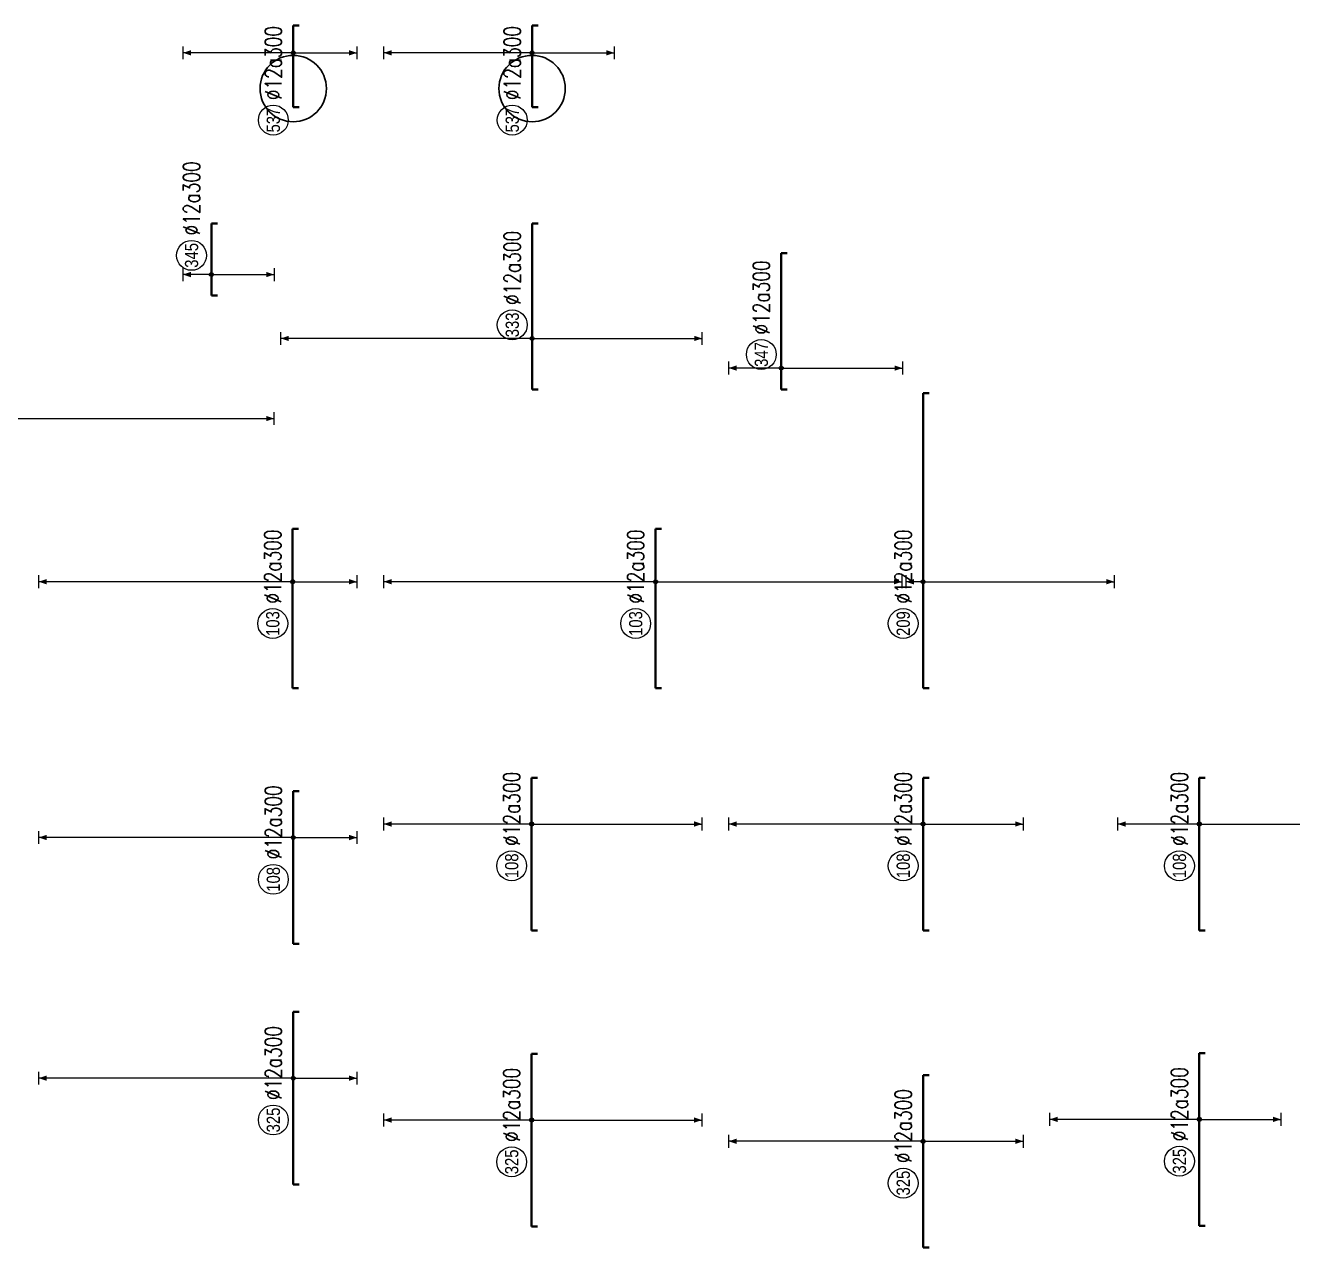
# Model space of a CAD drawing. Header units: millimetres. Extents: x -415354 to 883813, y -531490 to 486716.
# Drawn here: x 161150 to 199350, y -313760 to -276930 of the extents above; entities that cross this region are included whole.
import ezdxf
from ezdxf.enums import TextEntityAlignment as Align

# ---------------------------------------------------------------- set-up
doc = ezdxf.new("R2010")
doc.units = ezdxf.units.MM
doc.header["$MEASUREMENT"] = 0
doc.layers.add('kata_Highlight', color=2, linetype='Continuous')
for name, color, linetype, lineweight in [('NDC_S_DIM', 1, 'Continuous', 15), ('NDC_S_REBAR', 4, 'Continuous', 35), ('NDC_S_VN TEXT', 7, 'Continuous', 20)]:
    doc.layers.add(name, color=color, linetype=linetype, lineweight=lineweight)
doc.styles.add('ARIAL', font='arial.ttf', dxfattribs={"width": 0.8})
doc.styles.add('NDC_EN TXT', font='romans.shx', dxfattribs={"width": 0.8})

# ---------------------------------------------------------------- blocks, each defined once
blk = doc.blocks.new('*U438')
h = blk.add_hatch(color=6)
edge = h.paths.add_edge_path()
edge.add_arc((-2.99, 0), 0.3, 0, 360)
at = {"layer": 'NDC_S_DIM', "color": 8}
for q in [(-2.99, 27.75), (-2.99, -42.4)]:
    blk.add_line((-2.99, 0), q, dxfattribs=at)
for points in [[(-3.99, 27.75, 0.2, 0.2, 0), (-1.99, 27.75, 0, 0, 0)], [(-3.99, -42.4, 0.2, 0.2, 0), (-1.99, -42.4, 0, 0, 0)]]:
    blk.add_lwpolyline(points, format="xyseb", dxfattribs=at)
at = {"layer": 'NDC_S_DIM'}
blk.add_circle((-13.88, 3), 2.25, dxfattribs=at)
at = {"layer": 'NDC_S_DIM', "color": 6}
blk.add_circle((-2.99, 0), 0.3, dxfattribs=at)
at = {"layer": 'NDC_S_DIM', "color": 8}
for points in [[(-3.39, 26.55), (-2.99, 27.75), (-2.59, 26.55)], [(-3.39, -41.2), (-2.99, -42.4), (-2.59, -41.2)]]:
    blk.add_solid(points, dxfattribs=at)
at = {"layer": 'NDC_S_REBAR'}
for p, q in [((0, 0), (-9.11, 0)), ((-9.11, 0), (-9.11, -0.9)), ((0, 0), (1.24, 0)), ((1.24, 0), (1.24, -0.9)), ((-9.11, -0.9), (-9.11, -0.9)), ((1.24, -0.9), (1.24, -0.9))]:
    blk.add_line(p, q, dxfattribs=at)
at = {"layer": 'NDC_S_VN TEXT', "style": 'ARIAL', "width": 0.8}
blk.add_attdef('KHT', text='', height=2, dxfattribs=at).set_placement((-13.88, 3), align=Align.MIDDLE_CENTER)
at = {"layer": 'NDC_S_VN TEXT', "color": 3, "style": 'NDC_EN TXT', "width": 0.75}
blk.add_attdef('DKT', (-10.88, 1.75), '', height=2.5, dxfattribs=at)
blk = doc.blocks.new('*U441')
h = blk.add_hatch(color=6)
edge = h.paths.add_edge_path()
edge.add_arc((-2.99, 0), 0.3, 0, 360)
at = {"layer": 'NDC_S_DIM', "color": 8}
for q in [(-2.99, 38.37), (-2.99, -9.63)]:
    blk.add_line((-2.99, 0), q, dxfattribs=at)
for points in [[(-3.99, 38.37, 0.2, 0.2, 0), (-1.99, 38.37, 0, 0, 0)], [(-3.99, -9.63, 0.2, 0.2, 0), (-1.99, -9.63, 0, 0, 0)]]:
    blk.add_lwpolyline(points, format="xyseb", dxfattribs=at)
at = {"layer": 'NDC_S_DIM'}
blk.add_circle((-9.29, 3), 2.25, dxfattribs=at)
at = {"layer": 'NDC_S_DIM', "color": 6}
blk.add_circle((-2.99, 0), 0.3, dxfattribs=at)
at = {"layer": 'NDC_S_DIM', "color": 8}
for points in [[(-3.39, 37.17), (-2.99, 38.37), (-2.59, 37.17)], [(-3.39, -8.43), (-2.99, -9.63), (-2.59, -8.43)]]:
    blk.add_solid(points, dxfattribs=at)
at = {"layer": 'NDC_S_REBAR'}
for p, q in [((0, 0), (-19.01, 0)), ((-19.01, 0), (-19.01, -0.9)), ((0, 0), (6.99, 0)), ((6.99, 0), (6.99, -0.9)), ((-19.01, -0.9), (-19.01, -0.9)), ((6.99, -0.9), (6.99, -0.9))]:
    blk.add_line(p, q, dxfattribs=at)
at = {"layer": 'NDC_S_VN TEXT', "style": 'ARIAL', "width": 0.8}
blk.add_attdef('KHT', text='', height=2, dxfattribs=at).set_placement((-9.29, 3), align=Align.MIDDLE_CENTER)
at = {"layer": 'NDC_S_VN TEXT', "color": 3, "style": 'NDC_EN TXT', "width": 0.75}
blk.add_attdef('DKT', (-6.29, 1.75), '', height=2.5, dxfattribs=at)
blk = doc.blocks.new('*U442')
h = blk.add_hatch(color=6)
edge = h.paths.add_edge_path()
edge.add_arc((-2.99, 0), 0.3, 0, 360)
at = {"layer": 'NDC_S_DIM', "color": 8}
for q in [(-2.99, 38.37), (-2.99, -9.63)]:
    blk.add_line((-2.99, 0), q, dxfattribs=at)
for points in [[(-3.99, 38.37, 0.2, 0.2, 0), (-1.99, 38.37, 0, 0, 0)], [(-3.99, -9.63, 0.2, 0.2, 0), (-1.99, -9.63, 0, 0, 0)]]:
    blk.add_lwpolyline(points, format="xyseb", dxfattribs=at)
at = {"layer": 'NDC_S_DIM'}
blk.add_circle((-9.29, 3), 2.25, dxfattribs=at)
at = {"layer": 'NDC_S_DIM', "color": 6}
blk.add_circle((-2.99, 0), 0.3, dxfattribs=at)
at = {"layer": 'NDC_S_DIM', "color": 8}
for points in [[(-3.39, 37.17), (-2.99, 38.37), (-2.59, 37.17)], [(-3.39, -8.43), (-2.99, -9.63), (-2.59, -8.43)]]:
    blk.add_solid(points, dxfattribs=at)
at = {"layer": 'NDC_S_REBAR'}
for p, q in [((0, 0), (-19.01, 0)), ((-19.01, 0), (-19.01, -0.9)), ((0, 0), (3.99, 0)), ((3.99, 0), (3.99, -0.9)), ((-19.01, -0.9), (-19.01, -0.9)), ((3.99, -0.9), (3.99, -0.9))]:
    blk.add_line(p, q, dxfattribs=at)
at = {"layer": 'NDC_S_VN TEXT', "style": 'ARIAL', "width": 0.8}
blk.add_attdef('KHT', text='', height=2, dxfattribs=at).set_placement((-9.29, 3), align=Align.MIDDLE_CENTER)
at = {"layer": 'NDC_S_VN TEXT', "color": 3, "style": 'NDC_EN TXT', "width": 0.75}
blk.add_attdef('DKT', (-6.29, 1.75), '', height=2.5, dxfattribs=at)
blk = doc.blocks.new('*U439')
h = blk.add_hatch(color=6)
edge = h.paths.add_edge_path()
edge.add_arc((-2.99, 0), 0.3, 0, 360)
at = {"layer": 'NDC_S_DIM', "color": 8}
for q in [(-2.99, 38.29), (-2.99, -9.71)]:
    blk.add_line((-2.99, 0), q, dxfattribs=at)
for points in [[(-3.99, 38.29, 0.2, 0.2, 0), (-1.99, 38.29, 0, 0, 0)], [(-3.99, -9.71, 0.2, 0.2, 0), (-1.99, -9.71, 0, 0, 0)]]:
    blk.add_lwpolyline(points, format="xyseb", dxfattribs=at)
at = {"layer": 'NDC_S_DIM'}
blk.add_circle((-9.29, 3), 2.25, dxfattribs=at)
at = {"layer": 'NDC_S_DIM', "color": 6}
blk.add_circle((-2.99, 0), 0.3, dxfattribs=at)
at = {"layer": 'NDC_S_DIM', "color": 8}
for points in [[(-3.39, 37.09), (-2.99, 38.29), (-2.59, 37.09)], [(-3.39, -8.51), (-2.99, -9.71), (-2.59, -8.51)]]:
    blk.add_solid(points, dxfattribs=at)
at = {"layer": 'NDC_S_REBAR'}
for p, q in [((0, 0), (-19.01, 0)), ((-19.01, 0), (-19.01, -0.9)), ((0, 0), (4.99, 0)), ((4.99, 0), (4.99, -0.9)), ((-19.01, -0.9), (-19.01, -0.9)), ((4.99, -0.9), (4.99, -0.9))]:
    blk.add_line(p, q, dxfattribs=at)
at = {"layer": 'NDC_S_VN TEXT', "style": 'ARIAL', "width": 0.8}
blk.add_attdef('KHT', text='', height=2, dxfattribs=at).set_placement((-9.29, 3), align=Align.MIDDLE_CENTER)
at = {"layer": 'NDC_S_VN TEXT', "color": 3, "style": 'NDC_EN TXT', "width": 0.75}
blk.add_attdef('DKT', (-6.29, 1.75), '', height=2.5, dxfattribs=at)
blk = doc.blocks.new('*U521')
h = blk.add_hatch(color=6)
edge = h.paths.add_edge_path()
edge.add_arc((5.38, 0), 0.3, 0, 360)
at = {"layer": 'NDC_S_DIM', "color": 8}
for q in [(5.38, 16.62), (5.38, -9.63)]:
    blk.add_line((5.38, 0), q, dxfattribs=at)
for points in [[(4.38, 16.62, 0.2, 0.2, 0), (6.38, 16.62, 0, 0, 0)], [(4.38, -9.63, 0.2, 0.2, 0), (6.38, -9.63, 0, 0, 0)]]:
    blk.add_lwpolyline(points, format="xyseb", dxfattribs=at)
at = {"layer": 'NDC_S_DIM'}
blk.add_circle((-4.75, 3), 2.25, dxfattribs=at)
at = {"layer": 'NDC_S_DIM', "color": 6}
blk.add_circle((5.38, 0), 0.3, dxfattribs=at)
at = {"layer": 'NDC_S_DIM', "color": 8}
for points in [[(4.98, 15.42), (5.38, 16.62), (5.78, 15.42)], [(4.98, -8.43), (5.38, -9.63), (5.78, -8.43)]]:
    blk.add_solid(points, dxfattribs=at)
at = {"layer": 'NDC_S_REBAR'}
for p, q in [((0, 0), (-2.83, 0)), ((-2.83, 0), (-2.83, -0.9)), ((0, 0), (9.52, 0)), ((9.52, 0), (9.52, -0.9)), ((-2.83, -0.9), (-2.83, -0.9)), ((9.52, -0.9), (9.52, -0.9))]:
    blk.add_line(p, q, dxfattribs=at)
at = {"layer": 'NDC_S_VN TEXT', "style": 'ARIAL', "width": 0.8}
blk.add_attdef('KHT', text='', height=2, dxfattribs=at).set_placement((-4.75, 3), align=Align.MIDDLE_CENTER)
at = {"layer": 'NDC_S_VN TEXT', "color": 3, "style": 'NDC_EN TXT', "width": 0.75}
blk.add_attdef('DKT', (-1.75, 1.75), '', height=2.5, dxfattribs=at)
blk = doc.blocks.new('*U447')
h = blk.add_hatch(color=6)
edge = h.paths.add_edge_path()
edge.add_arc((-2.99, 0), 0.3, 0, 360)
at = {"layer": 'NDC_S_DIM', "color": 8}
for q in [(-2.99, 40.98), (-2.99, -37.14)]:
    blk.add_line((-2.99, 0), q, dxfattribs=at)
for points in [[(-3.99, 40.98, 0.2, 0.2, 0), (-1.99, 40.98, 0, 0, 0)], [(-3.99, -37.14, 0.2, 0.2, 0), (-1.99, -37.14, 0, 0, 0)]]:
    blk.add_lwpolyline(points, format="xyseb", dxfattribs=at)
at = {"layer": 'NDC_S_DIM'}
blk.add_circle((-9.29, 3), 2.25, dxfattribs=at)
at = {"layer": 'NDC_S_DIM', "color": 6}
blk.add_circle((-2.99, 0), 0.3, dxfattribs=at)
at = {"layer": 'NDC_S_DIM', "color": 8}
for points in [[(-3.39, 39.78), (-2.99, 40.98), (-2.59, 39.78)], [(-3.39, -35.94), (-2.99, -37.14), (-2.59, -35.94)]]:
    blk.add_solid(points, dxfattribs=at)
at = {"layer": 'NDC_S_REBAR'}
for p, q in [((0, 0), (-19.01, 0)), ((-19.01, 0), (-19.01, -0.9)), ((0, 0), (4.99, 0)), ((4.99, 0), (4.99, -0.9)), ((-19.01, -0.9), (-19.01, -0.9)), ((4.99, -0.9), (4.99, -0.9))]:
    blk.add_line(p, q, dxfattribs=at)
at = {"layer": 'NDC_S_VN TEXT', "style": 'ARIAL', "width": 0.8}
blk.add_attdef('KHT', text='', height=2, dxfattribs=at).set_placement((-9.29, 3), align=Align.MIDDLE_CENTER)
at = {"layer": 'NDC_S_VN TEXT', "color": 3, "style": 'NDC_EN TXT', "width": 0.75}
blk.add_attdef('DKT', (-6.29, 1.75), '', height=2.5, dxfattribs=at)
blk = doc.blocks.new('*U446')
h = blk.add_hatch(color=6)
edge = h.paths.add_edge_path()
edge.add_arc((-11.34, 0), 0.3, 0, 360)
at = {"layer": 'NDC_S_DIM', "color": 8}
for q in [(-11.34, 37.88), (-11.34, -25.62)]:
    blk.add_line((-11.34, 0), q, dxfattribs=at)
for points in [[(-12.34, 37.88, 0.2, 0.2, 0), (-10.34, 37.88, 0, 0, 0)], [(-12.34, -25.62, 0.2, 0.2, 0), (-10.34, -25.62, 0, 0, 0)]]:
    blk.add_lwpolyline(points, format="xyseb", dxfattribs=at)
at = {"layer": 'NDC_S_DIM'}
blk.add_circle((-9.29, 3), 2.25, dxfattribs=at)
at = {"layer": 'NDC_S_DIM', "color": 6}
blk.add_circle((-11.34, 0), 0.3, dxfattribs=at)
at = {"layer": 'NDC_S_DIM', "color": 8}
for points in [[(-11.74, 36.68), (-11.34, 37.88), (-10.94, 36.68)], [(-11.74, -24.42), (-11.34, -25.62), (-10.94, -24.42)]]:
    blk.add_solid(points, dxfattribs=at)
at = {"layer": 'NDC_S_REBAR'}
for p, q in [((0, 0), (-19.01, 0)), ((-19.01, 0), (-19.01, -0.9)), ((0, 0), (5.99, 0)), ((5.99, 0), (5.99, -0.9)), ((-19.01, -0.9), (-19.01, -0.9)), ((5.99, -0.9), (5.99, -0.9))]:
    blk.add_line(p, q, dxfattribs=at)
at = {"layer": 'NDC_S_VN TEXT', "style": 'ARIAL', "width": 0.8}
blk.add_attdef('KHT', text='', height=2, dxfattribs=at).set_placement((-9.29, 3), align=Align.MIDDLE_CENTER)
at = {"layer": 'NDC_S_VN TEXT', "color": 3, "style": 'NDC_EN TXT', "width": 0.75}
blk.add_attdef('DKT', (-6.29, 1.75), '', height=2.5, dxfattribs=at)
blk = doc.blocks.new('*U522')
h = blk.add_hatch(color=6)
edge = h.paths.add_edge_path()
edge.add_arc((5.38, 0), 0.3, 0, 360)
at = {"layer": 'NDC_S_DIM', "color": 8}
for q in [(5.38, 22.38), (5.38, -12.38)]:
    blk.add_line((5.38, 0), q, dxfattribs=at)
for points in [[(4.38, 22.38, 0.2, 0.2, 0), (6.38, 22.38, 0, 0, 0)], [(4.38, -12.38, 0.2, 0.2, 0), (6.38, -12.38, 0, 0, 0)]]:
    blk.add_lwpolyline(points, format="xyseb", dxfattribs=at)
at = {"layer": 'NDC_S_DIM'}
blk.add_circle((-4.75, 3), 2.25, dxfattribs=at)
at = {"layer": 'NDC_S_DIM', "color": 6}
blk.add_circle((5.38, 0), 0.3, dxfattribs=at)
at = {"layer": 'NDC_S_DIM', "color": 8}
for points in [[(4.98, 21.18), (5.38, 22.38), (5.78, 21.18)], [(4.98, -11.18), (5.38, -12.38), (5.78, -11.18)]]:
    blk.add_solid(points, dxfattribs=at)
at = {"layer": 'NDC_S_REBAR'}
for p, q in [((0, 0), (-2.83, 0)), ((-2.83, 0), (-2.83, -0.9)), ((0, 0), (9.52, 0)), ((9.52, 0), (9.52, -0.9)), ((-2.83, -0.9), (-2.83, -0.9)), ((9.52, -0.9), (9.52, -0.9))]:
    blk.add_line(p, q, dxfattribs=at)
at = {"layer": 'NDC_S_VN TEXT', "style": 'ARIAL', "width": 0.8}
blk.add_attdef('KHT', text='', height=2, dxfattribs=at).set_placement((-4.75, 3), align=Align.MIDDLE_CENTER)
at = {"layer": 'NDC_S_VN TEXT', "color": 3, "style": 'NDC_EN TXT', "width": 0.75}
blk.add_attdef('DKT', (-1.75, 1.75), '', height=2.5, dxfattribs=at)
blk = doc.blocks.new('*U453')
h = blk.add_hatch(color=6)
edge = h.paths.add_edge_path()
edge.add_arc((-2.99, 0), 0.3, 0, 360)
at = {"layer": 'NDC_S_DIM', "color": 8}
for q in [(-2.99, 22.3), (-2.99, -25.7)]:
    blk.add_line((-2.99, 0), q, dxfattribs=at)
for points in [[(-3.99, 22.3, 0.2, 0.2, 0), (-1.99, 22.3, 0, 0, 0)], [(-3.99, -25.7, 0.2, 0.2, 0), (-1.99, -25.7, 0, 0, 0)]]:
    blk.add_lwpolyline(points, format="xyseb", dxfattribs=at)
at = {"layer": 'NDC_S_DIM'}
blk.add_circle((-9.29, 3), 2.25, dxfattribs=at)
at = {"layer": 'NDC_S_DIM', "color": 6}
blk.add_circle((-2.99, 0), 0.3, dxfattribs=at)
at = {"layer": 'NDC_S_DIM', "color": 8}
for points in [[(-3.39, 21.1), (-2.99, 22.3), (-2.59, 21.1)], [(-3.39, -24.5), (-2.99, -25.7), (-2.59, -24.5)]]:
    blk.add_solid(points, dxfattribs=at)
at = {"layer": 'NDC_S_REBAR'}
for p, q in [((0, 0), (-19.01, 0)), ((-19.01, 0), (-19.01, -0.9)), ((0, 0), (3.99, 0)), ((3.99, 0), (3.99, -0.9)), ((-19.01, -0.9), (-19.01, -0.9)), ((3.99, -0.9), (3.99, -0.9))]:
    blk.add_line(p, q, dxfattribs=at)
at = {"layer": 'NDC_S_VN TEXT', "style": 'ARIAL', "width": 0.8}
blk.add_attdef('KHT', text='', height=2, dxfattribs=at).set_placement((-9.29, 3), align=Align.MIDDLE_CENTER)
at = {"layer": 'NDC_S_VN TEXT', "color": 3, "style": 'NDC_EN TXT', "width": 0.75}
blk.add_attdef('DKT', (-6.29, 1.75), '', height=2.5, dxfattribs=at)
blk = doc.blocks.new('*U448')
h = blk.add_hatch(color=6)
edge = h.paths.add_edge_path()
edge.add_arc((-2.99, 0), 0.3, 0, 360)
at = {"layer": 'NDC_S_DIM', "color": 8}
for q in [(-2.99, 22.3), (-2.99, -25.7)]:
    blk.add_line((-2.99, 0), q, dxfattribs=at)
for points in [[(-3.99, 22.3, 0.2, 0.2, 0), (-1.99, 22.3, 0, 0, 0)], [(-3.99, -25.7, 0.2, 0.2, 0), (-1.99, -25.7, 0, 0, 0)]]:
    blk.add_lwpolyline(points, format="xyseb", dxfattribs=at)
at = {"layer": 'NDC_S_DIM'}
blk.add_circle((-9.29, 3), 2.25, dxfattribs=at)
at = {"layer": 'NDC_S_DIM', "color": 6}
blk.add_circle((-2.99, 0), 0.3, dxfattribs=at)
at = {"layer": 'NDC_S_DIM', "color": 8}
for points in [[(-3.39, 21.1), (-2.99, 22.3), (-2.59, 21.1)], [(-3.39, -24.5), (-2.99, -25.7), (-2.59, -24.5)]]:
    blk.add_solid(points, dxfattribs=at)
at = {"layer": 'NDC_S_REBAR'}
for p, q in [((0, 0), (-19.01, 0)), ((-19.01, 0), (-19.01, -0.9)), ((0, 0), (6.99, 0)), ((6.99, 0), (6.99, -0.9)), ((-19.01, -0.9), (-19.01, -0.9)), ((6.99, -0.9), (6.99, -0.9))]:
    blk.add_line(p, q, dxfattribs=at)
at = {"layer": 'NDC_S_VN TEXT', "style": 'ARIAL', "width": 0.8}
blk.add_attdef('KHT', text='', height=2, dxfattribs=at).set_placement((-9.29, 3), align=Align.MIDDLE_CENTER)
at = {"layer": 'NDC_S_VN TEXT', "color": 3, "style": 'NDC_EN TXT', "width": 0.75}
blk.add_attdef('DKT', (-6.29, 1.75), '', height=2.5, dxfattribs=at)
blk = doc.blocks.new('*U454')
h = blk.add_hatch(color=6)
edge = h.paths.add_edge_path()
edge.add_arc((-2.99, 0), 0.3, 0, 360)
at = {"layer": 'NDC_S_DIM', "color": 8}
for q in [(-2.99, 29.31), (-2.99, -15.08)]:
    blk.add_line((-2.99, 0), q, dxfattribs=at)
for points in [[(-3.99, 29.31, 0.2, 0.2, 0), (-1.99, 29.31, 0, 0, 0)], [(-3.99, -15.08, 0.2, 0.2, 0), (-1.99, -15.08, 0, 0, 0)]]:
    blk.add_lwpolyline(points, format="xyseb", dxfattribs=at)
at = {"layer": 'NDC_S_DIM'}
blk.add_circle((-9.29, 3), 2.25, dxfattribs=at)
at = {"layer": 'NDC_S_DIM', "color": 6}
blk.add_circle((-2.99, 0), 0.3, dxfattribs=at)
at = {"layer": 'NDC_S_DIM', "color": 8}
for points in [[(-3.39, 28.11), (-2.99, 29.31), (-2.59, 28.11)], [(-3.39, -13.88), (-2.99, -15.08), (-2.59, -13.88)]]:
    blk.add_solid(points, dxfattribs=at)
at = {"layer": 'NDC_S_REBAR'}
for p, q in [((0, 0), (-19.01, 0)), ((-19.01, 0), (-19.01, -0.9)), ((0, 0), (6.99, 0)), ((6.99, 0), (6.99, -0.9)), ((-19.01, -0.9), (-19.01, -0.9)), ((6.99, -0.9), (6.99, -0.9))]:
    blk.add_line(p, q, dxfattribs=at)
at = {"layer": 'NDC_S_VN TEXT', "style": 'ARIAL', "width": 0.8}
blk.add_attdef('KHT', text='', height=2, dxfattribs=at).set_placement((-9.29, 3), align=Align.MIDDLE_CENTER)
at = {"layer": 'NDC_S_VN TEXT', "color": 3, "style": 'NDC_EN TXT', "width": 0.75}
blk.add_attdef('DKT', (-6.29, 1.75), '', height=2.5, dxfattribs=at)
blk = doc.blocks.new('*U456')
h = blk.add_hatch(color=6)
edge = h.paths.add_edge_path()
edge.add_arc((-2.99, 0), 0.3, 0, 360)
at = {"layer": 'NDC_S_DIM', "color": 8}
for q in [(-2.99, 29.31), (-2.99, -15.08)]:
    blk.add_line((-2.99, 0), q, dxfattribs=at)
for points in [[(-3.99, 29.31, 0.2, 0.2, 0), (-1.99, 29.31, 0, 0, 0)], [(-3.99, -15.08, 0.2, 0.2, 0), (-1.99, -15.08, 0, 0, 0)]]:
    blk.add_lwpolyline(points, format="xyseb", dxfattribs=at)
at = {"layer": 'NDC_S_DIM'}
blk.add_circle((-9.29, 3), 2.25, dxfattribs=at)
at = {"layer": 'NDC_S_DIM', "color": 6}
blk.add_circle((-2.99, 0), 0.3, dxfattribs=at)
at = {"layer": 'NDC_S_DIM', "color": 8}
for points in [[(-3.39, 28.11), (-2.99, 29.31), (-2.59, 28.11)], [(-3.39, -13.88), (-2.99, -15.08), (-2.59, -13.88)]]:
    blk.add_solid(points, dxfattribs=at)
at = {"layer": 'NDC_S_REBAR'}
for p, q in [((0, 0), (-19.01, 0)), ((-19.01, 0), (-19.01, -0.9)), ((0, 0), (3.99, 0)), ((3.99, 0), (3.99, -0.9)), ((-19.01, -0.9), (-19.01, -0.9)), ((3.99, -0.9), (3.99, -0.9))]:
    blk.add_line(p, q, dxfattribs=at)
at = {"layer": 'NDC_S_VN TEXT', "style": 'ARIAL', "width": 0.8}
blk.add_attdef('KHT', text='', height=2, dxfattribs=at).set_placement((-9.29, 3), align=Align.MIDDLE_CENTER)
at = {"layer": 'NDC_S_VN TEXT', "color": 3, "style": 'NDC_EN TXT', "width": 0.75}
blk.add_attdef('DKT', (-6.29, 1.75), '', height=2.5, dxfattribs=at)
blk = doc.blocks.new('*U457')
h = blk.add_hatch(color=6)
edge = h.paths.add_edge_path()
edge.add_arc((-2.99, 0), 0.3, 0, 360)
at = {"layer": 'NDC_S_DIM', "color": 8}
for q in [(-2.99, 2.6), (-2.99, -28.82)]:
    blk.add_line((-2.99, 0), q, dxfattribs=at)
for points in [[(-3.99, 2.6, 0.2, 0.2, 0), (-1.99, 2.6, 0, 0, 0)], [(-3.99, -28.82, 0.2, 0.2, 0), (-1.99, -28.82, 0, 0, 0)]]:
    blk.add_lwpolyline(points, format="xyseb", dxfattribs=at)
at = {"layer": 'NDC_S_DIM'}
blk.add_circle((-9.29, 3), 2.25, dxfattribs=at)
at = {"layer": 'NDC_S_DIM', "color": 6}
blk.add_circle((-2.99, 0), 0.3, dxfattribs=at)
at = {"layer": 'NDC_S_DIM', "color": 8}
for points in [[(-3.39, 1.4), (-2.99, 2.6), (-2.59, 1.4)], [(-3.39, -27.62), (-2.99, -28.82), (-2.59, -27.62)]]:
    blk.add_solid(points, dxfattribs=at)
at = {"layer": 'NDC_S_REBAR'}
for p, q in [((0, 0), (-19.01, 0)), ((-19.01, 0), (-19.01, -0.9)), ((0, 0), (25.44, 0)), ((25.44, 0), (25.44, -0.9)), ((-19.01, -0.9), (-19.01, -0.9)), ((25.44, -0.9), (25.44, -0.9))]:
    blk.add_line(p, q, dxfattribs=at)
at = {"layer": 'NDC_S_VN TEXT', "style": 'ARIAL', "width": 0.8}
blk.add_attdef('KHT', text='', height=2, dxfattribs=at).set_placement((-9.29, 3), align=Align.MIDDLE_CENTER)
at = {"layer": 'NDC_S_VN TEXT', "color": 3, "style": 'NDC_EN TXT', "width": 0.75}
blk.add_attdef('DKT', (-6.29, 1.75), '', height=2.5, dxfattribs=at)
blk = doc.blocks.new('*U455')
h = blk.add_hatch(color=6)
edge = h.paths.add_edge_path()
edge.add_arc((-11.34, 0), 0.3, 0, 360)
at = {"layer": 'NDC_S_DIM', "color": 8}
for q in [(-11.34, 7.92), (-11.34, -18.29)]:
    blk.add_line((-11.34, 0), q, dxfattribs=at)
for points in [[(-12.34, 7.92, 0.2, 0.2, 0), (-10.34, 7.92, 0, 0, 0)], [(-12.34, -18.29, 0.2, 0.2, 0), (-10.34, -18.29, 0, 0, 0)]]:
    blk.add_lwpolyline(points, format="xyseb", dxfattribs=at)
at = {"layer": 'NDC_S_DIM'}
blk.add_circle((-9.29, 3), 2.25, dxfattribs=at)
at = {"layer": 'NDC_S_DIM', "color": 6}
blk.add_circle((-11.34, 0), 0.3, dxfattribs=at)
at = {"layer": 'NDC_S_DIM', "color": 8}
for points in [[(-11.74, 6.72), (-11.34, 7.92), (-10.94, 6.72)], [(-11.74, -17.09), (-11.34, -18.29), (-10.94, -17.09)]]:
    blk.add_solid(points, dxfattribs=at)
at = {"layer": 'NDC_S_REBAR'}
for p, q in [((0, 0), (-14.56, 0)), ((-14.56, 0), (-14.56, -0.9)), ((0, 0), (5.99, 0)), ((5.99, 0), (5.99, -0.9)), ((-14.56, -0.9), (-14.56, -0.9)), ((5.99, -0.9), (5.99, -0.9))]:
    blk.add_line(p, q, dxfattribs=at)
at = {"layer": 'NDC_S_VN TEXT', "style": 'ARIAL', "width": 0.8}
blk.add_attdef('KHT', text='', height=2, dxfattribs=at).set_placement((-9.29, 3), align=Align.MIDDLE_CENTER)
at = {"layer": 'NDC_S_VN TEXT', "color": 3, "style": 'NDC_EN TXT', "width": 0.75}
blk.add_attdef('DKT', (-6.29, 1.75), '', height=2.5, dxfattribs=at)
blk = doc.blocks.new('*U460')
h = blk.add_hatch(color=6)
edge = h.paths.add_edge_path()
edge.add_arc((-2.99, 0), 0.3, 0, 360)
at = {"layer": 'NDC_S_DIM', "color": 8}
for q in [(-2.99, 22.54), (-2.99, -12.32)]:
    blk.add_line((-2.99, 0), q, dxfattribs=at)
for points in [[(-3.99, 22.54, 0.2, 0.2, 0), (-1.99, 22.54, 0, 0, 0)], [(-3.99, -12.32, 0.2, 0.2, 0), (-1.99, -12.32, 0, 0, 0)]]:
    blk.add_lwpolyline(points, format="xyseb", dxfattribs=at)
at = {"layer": 'NDC_S_DIM'}
blk.add_circle((-9.29, 3), 2.25, dxfattribs=at)
at = {"layer": 'NDC_S_DIM', "color": 6}
blk.add_circle((-2.99, 0), 0.3, dxfattribs=at)
at = {"layer": 'NDC_S_DIM', "color": 8}
for points in [[(-3.39, 21.34), (-2.99, 22.54), (-2.59, 21.34)], [(-3.39, -11.12), (-2.99, -12.32), (-2.59, -11.12)]]:
    blk.add_solid(points, dxfattribs=at)
at = {"layer": 'NDC_S_REBAR'}
for p, q in [((0, 0), (-19.01, 0)), ((-19.01, 0), (-19.01, -0.9)), ((0, 0), (6.99, 0)), ((6.99, 0), (6.99, -0.9)), ((-19.01, -0.9), (-19.01, -0.9)), ((6.99, -0.9), (6.99, -0.9))]:
    blk.add_line(p, q, dxfattribs=at)
at = {"layer": 'NDC_S_VN TEXT', "style": 'ARIAL', "width": 0.8}
blk.add_attdef('KHT', text='', height=2, dxfattribs=at).set_placement((-9.29, 3), align=Align.MIDDLE_CENTER)
at = {"layer": 'NDC_S_VN TEXT', "color": 3, "style": 'NDC_EN TXT', "width": 0.75}
blk.add_attdef('DKT', (-6.29, 1.75), '', height=2.5, dxfattribs=at)
blk = doc.blocks.new('*U461')
h = blk.add_hatch(color=6)
edge = h.paths.add_edge_path()
edge.add_arc((-2.99, 0), 0.3, 0, 360)
at = {"layer": 'NDC_S_DIM', "color": 8}
for q in [(-2.99, 12.31), (-2.99, -27.44)]:
    blk.add_line((-2.99, 0), q, dxfattribs=at)
for points in [[(-3.99, 12.31, 0.2, 0.2, 0), (-1.99, 12.31, 0, 0, 0)], [(-3.99, -27.44, 0.2, 0.2, 0), (-1.99, -27.44, 0, 0, 0)]]:
    blk.add_lwpolyline(points, format="xyseb", dxfattribs=at)
at = {"layer": 'NDC_S_DIM'}
blk.add_circle((-9.29, 3), 2.25, dxfattribs=at)
at = {"layer": 'NDC_S_DIM', "color": 6}
blk.add_circle((-2.99, 0), 0.3, dxfattribs=at)
at = {"layer": 'NDC_S_DIM', "color": 8}
for points in [[(-3.39, 11.11), (-2.99, 12.31), (-2.59, 11.11)], [(-3.39, -26.24), (-2.99, -27.44), (-2.59, -26.24)]]:
    blk.add_solid(points, dxfattribs=at)
at = {"layer": 'NDC_S_REBAR'}
for p, q in [((0, 0), (-19.01, 0)), ((-19.01, 0), (-19.01, -0.9)), ((0, 0), (3.99, 0)), ((3.99, 0), (3.99, -0.9)), ((-19.01, -0.9), (-19.01, -0.9)), ((3.99, -0.9), (3.99, -0.9))]:
    blk.add_line(p, q, dxfattribs=at)
at = {"layer": 'NDC_S_VN TEXT', "style": 'ARIAL', "width": 0.8}
blk.add_attdef('KHT', text='', height=2, dxfattribs=at).set_placement((-9.29, 3), align=Align.MIDDLE_CENTER)
at = {"layer": 'NDC_S_VN TEXT', "color": 3, "style": 'NDC_EN TXT', "width": 0.75}
blk.add_attdef('DKT', (-6.29, 1.75), '', height=2.5, dxfattribs=at)
blk = doc.blocks.new('*U1074')
h = blk.add_hatch(color=6)
edge = h.paths.add_edge_path()
edge.add_arc((-1.71, 0), 0.3, 0, 360)
at = {"layer": 'NDC_S_DIM', "color": 8}
for q in [(-1.71, 4.29), (-1.71, -9.46)]:
    blk.add_line((-1.71, 0), q, dxfattribs=at)
for points in [[(-2.71, 4.29, 0.2, 0.2, 0), (-0.71, 4.29, 0, 0, 0)], [(-2.71, -9.46, 0.2, 0.2, 0), (-0.71, -9.46, 0, 0, 0)]]:
    blk.add_lwpolyline(points, format="xyseb", dxfattribs=at)
at = {"layer": 'NDC_S_DIM'}
blk.add_circle((1.18, 3), 2.25, dxfattribs=at)
at = {"layer": 'NDC_S_DIM', "color": 6}
blk.add_circle((-1.71, 0), 0.3, dxfattribs=at)
at = {"layer": 'NDC_S_DIM', "color": 8}
for points in [[(-2.11, 3.09), (-1.71, 4.29), (-1.31, 3.09)], [(-2.11, -8.26), (-1.71, -9.46), (-1.31, -8.26)]]:
    blk.add_solid(points, dxfattribs=at)
at = {"layer": 'NDC_S_REBAR'}
for p, q in [((0, 0), (-4.86, 0)), ((-4.86, 0), (-4.86, -0.9)), ((0, 0), (5.99, 0)), ((5.99, 0), (5.99, -0.9)), ((-4.86, -0.9), (-4.86, -0.9)), ((5.99, -0.9), (5.99, -0.9))]:
    blk.add_line(p, q, dxfattribs=at)
at = {"layer": 'NDC_S_VN TEXT', "style": 'ARIAL', "width": 0.8}
blk.add_attdef('KHT', text='', height=2, dxfattribs=at).set_placement((1.18, 3), align=Align.MIDDLE_CENTER)
at = {"layer": 'NDC_S_VN TEXT', "color": 3, "style": 'NDC_EN TXT', "width": 0.75}
blk.add_attdef('DKT', (4.18, 1.75), '', height=2.5, dxfattribs=at)

msp = doc.modelspace()

# ---------------------------------------------------------------- linework, layer by layer
at = {"layer": 'kata_Highlight'}
for centre in [(169224.1, -278834), (176426.5, -278834)]:
    msp.add_circle(centre, 1000, dxfattribs=at)

# ---------------------------------------------------------------- block references
at = {"xscale": 200, "yscale": 200, "zscale": 200, "rotation": 90}
for name, p, values in [('*U521', (169224.1, -278834), {'KHT': '537', 'DKT': '%%C12a300'}), ('*U522', (176426.5, -278834), {'KHT': '537', 'DKT': '%%C12a300'}), ('*U1074', (166759, -284097.1), {'KHT': '345', 'DKT': '%%C12a300'}), ('*U446', (176426.5, -284097.1), {'KHT': '333', 'DKT': '%%C12a300'}), ('*U455', (183933.7, -284988.9), {'KHT': '347', 'DKT': '%%C12a300'}), ('*U438', (160169.7, -288178.4), {'KHT': '287', 'DKT': '%%c12a300'}), ('*U457', (188211.9, -293097.1), {'KHT': '209', 'DKT': '%%C12a300'}), ('*U439', (169207.4, -293097.1), {'KHT': '103', 'DKT': '%%C12a300'}), ('*U447', (180146.7, -293097.1), {'KHT': '103', 'DKT': '%%C12a300'}), ('*U453', (176409.7, -300397.1), {'KHT': '108', 'DKT': '%%C12a300'}), ('*U456', (188211.9, -300397.1), {'KHT': '108', 'DKT': '%%C12a300'}), ('*U461', (196536.7, -300397.1), {'KHT': '108', 'DKT': '%%C12a300'}), ('*U442', (169224.1, -300804.1), {'KHT': '108', 'DKT': '%%C12a300'}), ('*U441', (169224.1, -308055.5), {'KHT': '325', 'DKT': '%%C12a300'}), ('*U448', (176409.7, -309317.7), {'KHT': '325', 'DKT': '%%C12a300'}), ('*U460', (196536.7, -309297.1), {'KHT': '325', 'DKT': '%%C12a300'}), ('*U454', (188211.9, -309956.9), {'KHT': '325', 'DKT': '%%C12a300'})]:
    msp.add_blockref(name, p, dxfattribs=at).add_auto_attribs(values)

doc.saveas('drawing.dxf')
